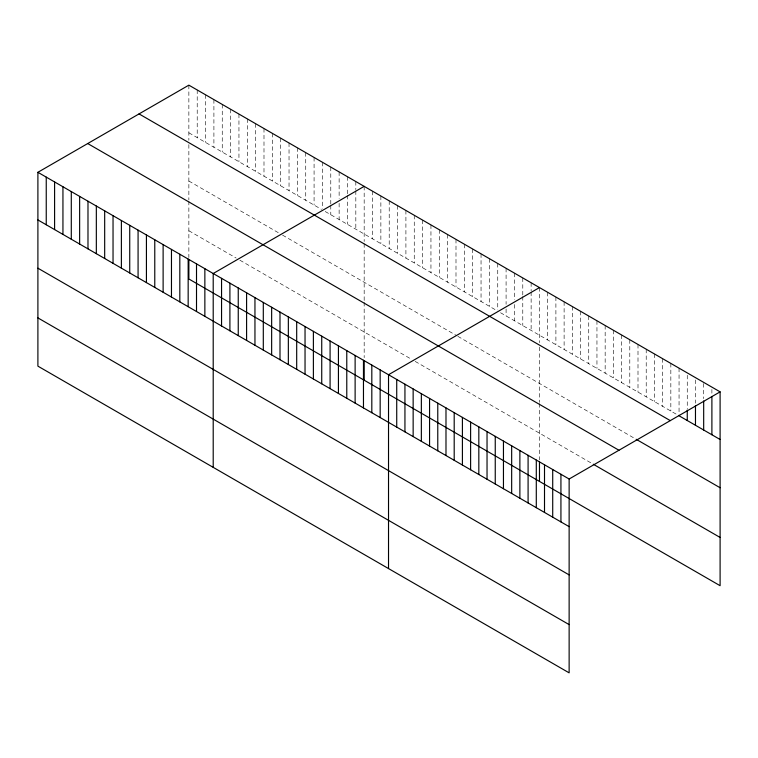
<?xml version="1.0" encoding="UTF-8"?>
<svg xmlns="http://www.w3.org/2000/svg" width="758" height="758" viewBox="0 0 758 758"><rect width="100%" height="100%" fill="white"/><g stroke="black" fill="none" stroke-linecap="round" stroke-linejoin="round"><path stroke-width="0.57" stroke-dasharray="3.79 2.84" d="M188.865 132.792L321.506 209.369M325.21 211.51L496.812 310.581M500.517 312.722L677.226 414.74M188.865 181.039L278.83 232.981M282.544 235.122L455.994 335.263M457.851 336.334L635.261 438.759M188.865 230.745L236.164 258.052M239.879 260.193L411.471 359.264M415.185 361.405L592.386 463.716M711.895 389.441L711.895 394.084M703.68 383.539L703.68 398.642M695.474 379.957L695.474 403.199M687.26 375.219L687.26 408.913M679.054 368.151L679.054 414.635M670.839 363.414L670.839 411.054M662.634 358.676L662.634 406.316M654.419 353.939L654.419 401.579M646.214 349.192L646.214 396.832M637.999 344.454L637.999 392.094M629.794 339.717L629.794 387.357M621.579 334.979L621.579 382.619M613.374 330.232L613.374 377.872M605.159 325.495L605.159 373.135M596.953 320.757L596.953 368.397M588.739 316.01L588.739 363.66M580.533 311.273L580.533 358.913M572.318 306.535L572.318 354.175M564.113 301.798L564.113 349.438M555.898 297.051L555.898 344.691M547.693 292.313L547.693 339.954M539.478 287.576L539.478 342.72M539.478 347.012L539.478 402.394M539.478 403.578L539.478 459.973M531.131 282.753L531.131 290.892M531.131 292.048L531.131 330.393M522.783 277.94L522.783 295.364M522.783 296.53L522.783 325.58M514.436 273.117L514.436 299.836M514.436 304.489L514.436 320.757M506.088 268.294L506.088 304.318M506.088 308.961L506.088 315.934M497.741 263.471L497.741 309.956M489.393 258.658L489.393 306.298M481.046 253.835L481.046 301.476M472.698 249.012L472.698 296.662M464.351 244.199L464.351 291.839M455.994 239.376L455.994 287.017M447.646 234.554L447.646 282.203M439.299 229.74L439.299 277.381M430.951 224.918L430.951 272.558M422.604 220.095L422.604 267.735M414.256 215.281L414.256 262.922M405.909 210.459L405.909 258.099M397.562 205.636L397.562 253.276M389.214 200.823L389.214 248.463M380.867 196L380.867 243.64M372.519 191.177L372.519 238.817M364.172 186.364L364.172 241.508M364.172 243.65L364.172 301.182M364.172 302.366L364.172 357.691M355.824 181.541L355.824 189.671M355.824 190.836L355.824 229.181M347.477 176.718L347.477 194.152M347.477 195.318L347.477 224.359M339.129 171.905L339.129 198.624M339.129 203.277L339.129 219.545M330.782 167.082L330.782 204.262M330.782 205.427L330.782 214.722M322.434 162.259L322.434 208.744M314.077 157.446L314.077 205.086M305.73 152.623L305.73 200.264M297.382 147.801L297.382 195.441M289.035 142.987L289.035 190.628M280.687 138.164L280.687 185.805M272.34 133.342L272.34 180.982M263.992 128.528L263.992 176.169M255.645 123.706L255.645 171.346M247.298 118.883L247.298 166.523M238.95 114.07L238.95 161.71M230.603 109.247L230.603 156.887M222.255 104.424L222.255 152.064M213.908 99.611L213.908 147.251M205.56 94.788L205.56 142.428M197.213 89.965L197.213 137.605M188.865 85.152L188.865 140.296M188.865 144.579L188.865 199.97M188.865 201.154L188.865 257.549"/><path stroke-width="1.14" d="M37.9 172.303L569.135 479.009L569.135 672.848L37.9 366.142L37.9 172.303L188.865 85.152L720.1 391.858L720.1 585.697L188.865 278.991L188.865 259.691M364.172 186.364L213.206 273.515L213.206 467.354M539.478 287.576L388.522 374.727L388.522 568.576M569.135 479.009L720.1 391.858M679.054 415.791L720.1 439.498M139.046 113.908L670.28 420.614M636.17 439.289L720.1 487.745M87.72 143.546L618.954 450.252M593.296 464.247L720.1 537.45M37.9 219.943L569.135 526.649M37.9 268.19L569.135 574.896M37.9 317.896L569.135 624.611M711.895 396.415L711.895 434.76M703.68 400.963L703.68 430.013M695.474 405.521L695.474 425.276M687.26 410.078L687.26 420.538M560.929 474.271L560.929 521.911M552.715 469.534L552.715 517.174M544.509 464.796L544.509 512.436M539.478 462.115L539.478 481.415M536.294 460.049L536.294 507.689M528.089 455.312L528.089 502.952M519.874 450.574L519.874 498.214M511.669 445.827L511.669 493.477M503.454 441.09L503.454 488.73M495.249 436.352L495.249 483.992M487.034 431.615L487.034 479.255M478.829 426.868L478.829 474.508M470.614 422.13L470.614 469.771M462.408 417.393L462.408 465.033M454.194 412.655L454.194 460.296M445.988 407.908L445.988 455.549M437.773 403.171L437.773 450.811M429.568 398.433L429.568 446.074M421.353 393.696L421.353 441.336M413.148 388.949L413.148 436.589M404.943 384.211L404.943 431.852M396.728 379.474L396.728 427.114M380.165 369.913L380.165 417.554M371.818 365.091L371.818 412.731M364.172 360.903L364.172 380.203M363.47 360.268L363.47 407.908M355.123 355.455L355.123 403.095M346.776 350.632L346.776 398.272M338.428 345.809L338.428 393.449M330.081 340.996L330.081 388.636M321.733 336.173L321.733 383.813M313.386 331.35L313.386 378.991M305.038 326.537L305.038 374.177M296.691 321.714L296.691 369.354M288.343 316.891L288.343 364.532M279.996 312.078L279.996 359.718M271.648 307.255L271.648 354.896M263.301 302.433L263.301 350.073M254.953 297.619L254.953 345.26M246.596 292.796L246.596 340.437M238.249 287.974L238.249 335.614M229.901 283.16L229.901 330.801M221.554 278.338L221.554 325.978M204.859 268.702L204.859 316.342M196.512 263.879L196.512 311.519M188.164 259.056L188.164 306.696M179.817 254.243L179.817 301.883M171.469 249.42L171.469 297.06M163.122 244.597L163.122 292.237M154.774 239.784L154.774 287.424M146.427 234.961L146.427 282.601M138.079 230.138L138.079 277.779M129.732 225.325L129.732 272.965M121.384 220.502L121.384 268.142M113.037 215.679L113.037 263.32M104.68 210.857L104.68 258.506M96.332 206.043L96.332 253.684M87.985 201.221L87.985 248.861M79.637 196.398L79.637 244.048M71.29 191.584L71.29 239.225M62.942 186.762L62.942 234.402M54.595 181.939L54.595 229.589M46.247 177.126L46.247 224.766"/></g></svg>
